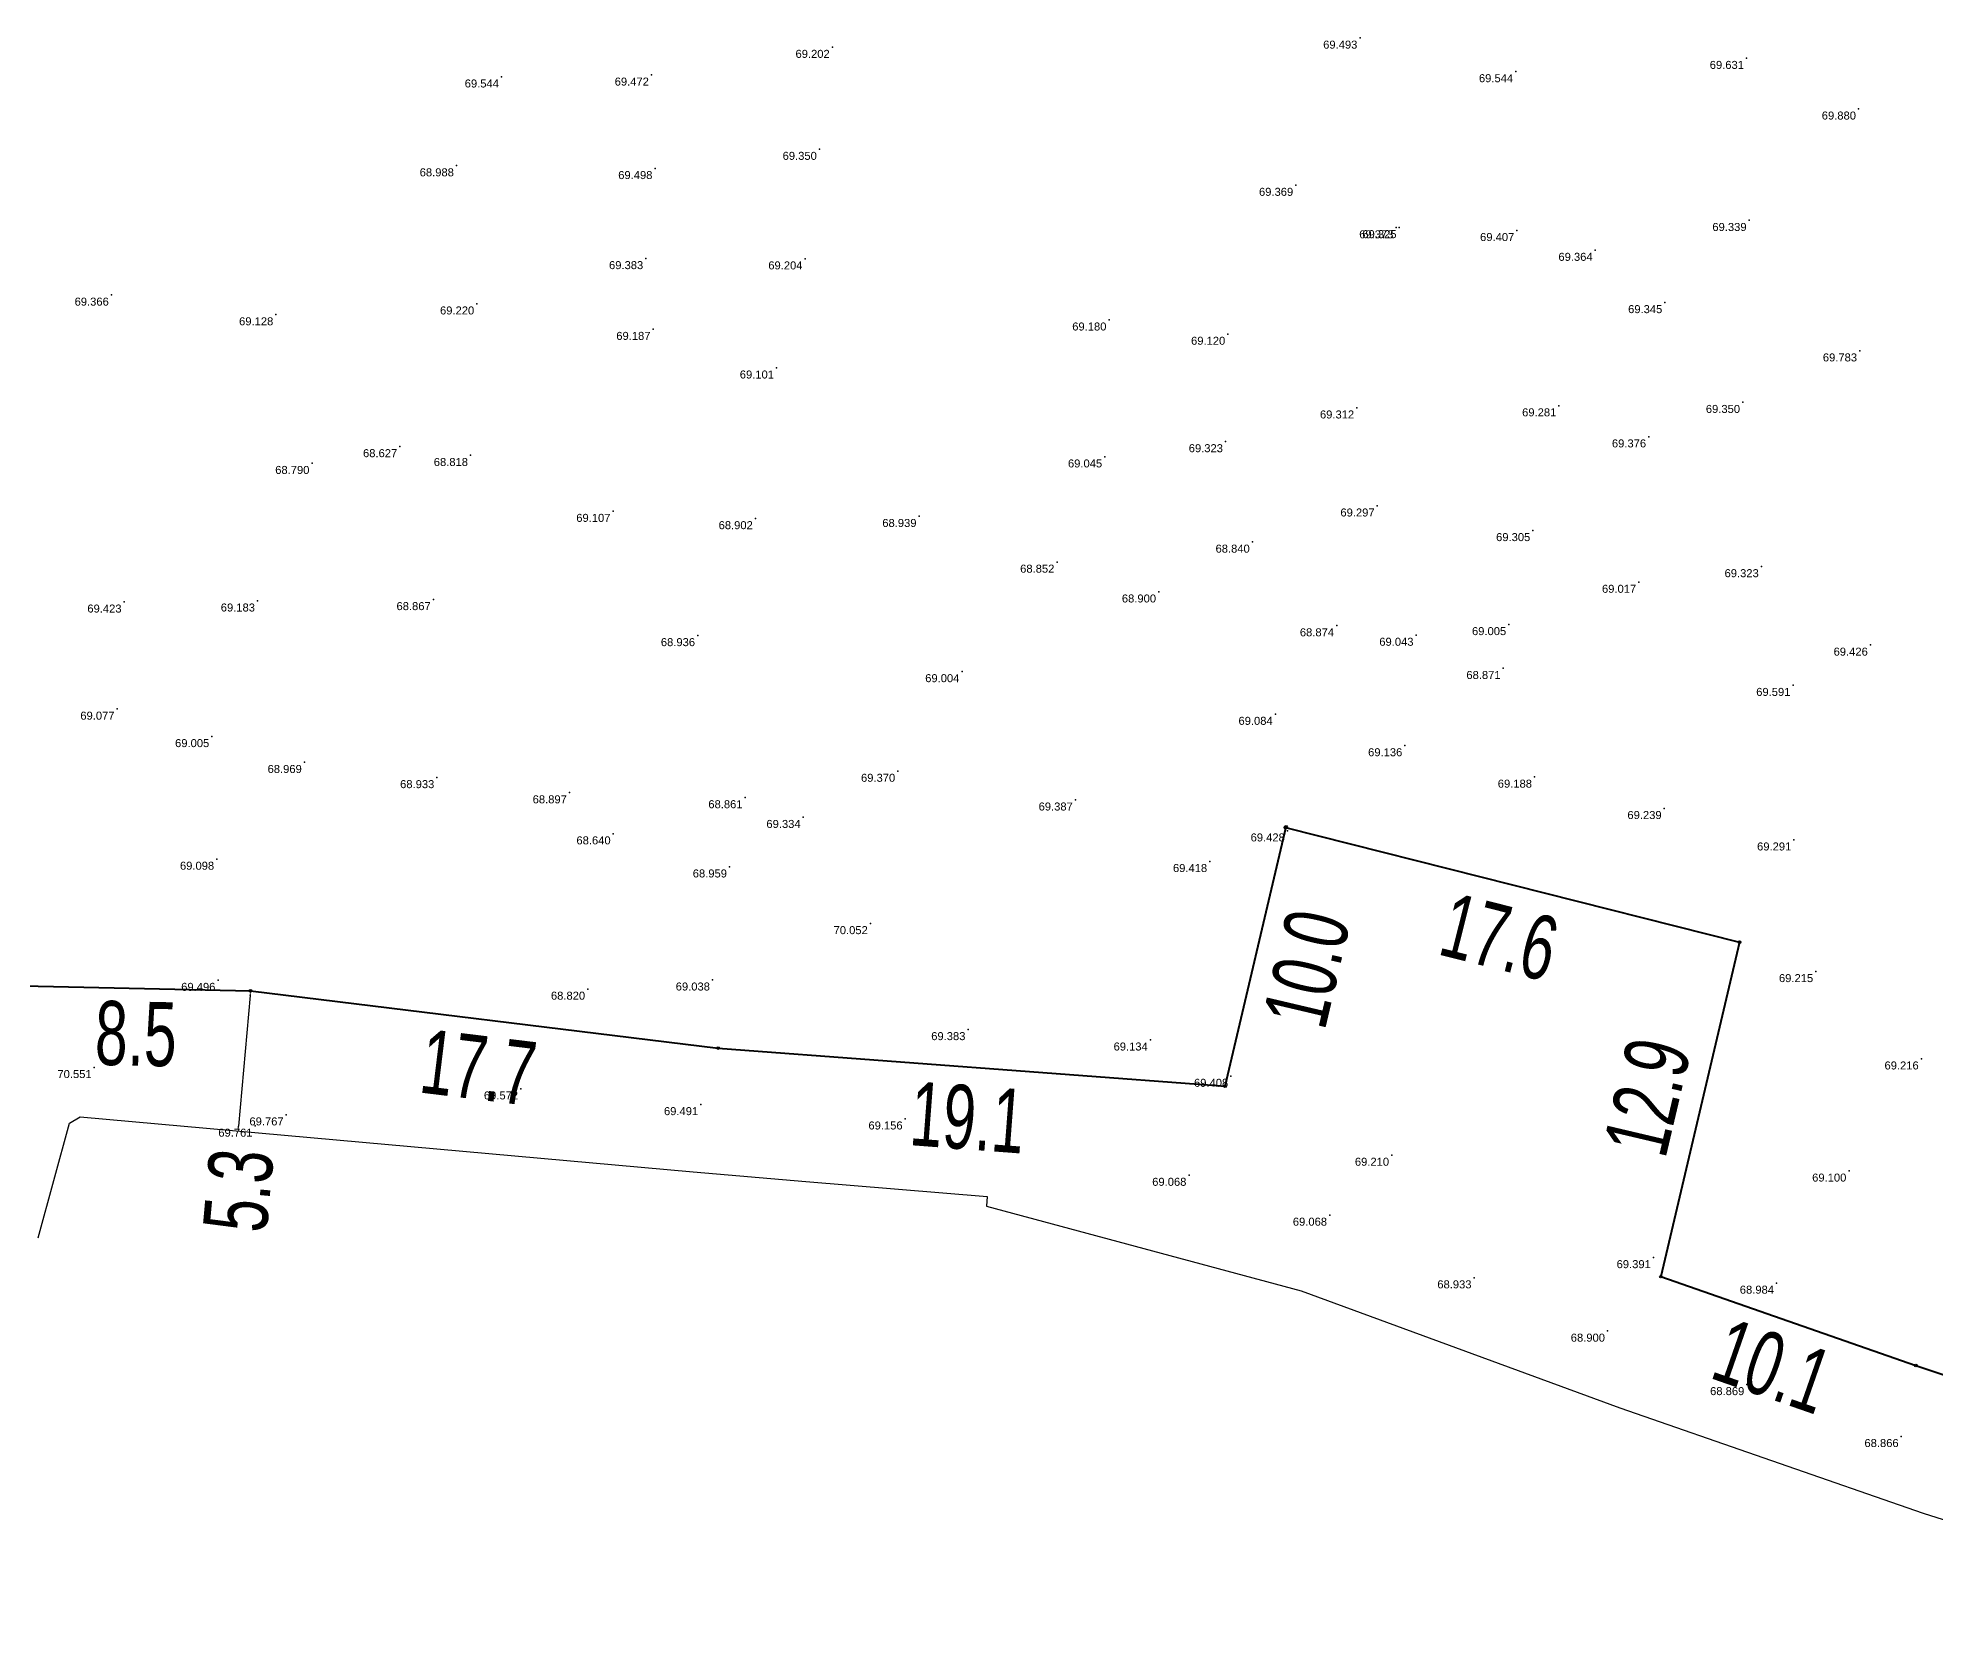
# Model space of a CAD drawing. Header units: millimetres. Extents: x 706139 to 707011, y 753722 to 954403.
# Drawn here: x 706221.6 to 706292.8, y 953797.6 to 953857.3 of the extents above; entities that cross this region are included whole.
import ezdxf
from ezdxf.enums import TextEntityAlignment as Align

# ---------------------------------------------------------------- set-up
doc = ezdxf.new("R2010")
doc.units = ezdxf.units.MM
doc.linetypes.add('SOLID_LINE', pattern=[0])
doc.layers.add('BD', color=1, linetype='Continuous', lineweight=40)
doc.layers.add('BD SYMBOL', color=7, linetype='Continuous', lineweight=30)
for name, color, linetype in [('dim', 7, 'Continuous'), ('Height', 7, 'Continuous'), ('RD', 5, 'Continuous')]:
    doc.layers.add(name, color=color, linetype=linetype)
doc.styles.add('DIM', font='ARIALN.TTF', dxfattribs={"width": 0.8, "height": 2.4})
doc.styles.get("Standard").update_dxf_attribs({"font": 'arial.ttf'})
doc.dimstyles.get("Standard").update_dxf_attribs({"dimtxt": 0.18, "dimasz": 0.18, "dimexe": 0.18, "dimexo": 0.0625, "dimgap": 0.09, "dimtad": 0, "dimtih": 1, "dimtoh": 1, "dimdec": 4, "dimzin": 0, "dimdsep": 46, "dimtxsty": 'Standard', "dimcen": 0.09, "dimadec": 0, "dimazin": 0, "dimtfac": 1, "dimtdec": 4, "dimtofl": 0, "dimtmove": 0, "dimatfit": 3, "dimfxl": 1, "dimtolj": 1, "dimtzin": 0, "dimarcsym": 0})

# ---------------------------------------------------------------- blocks, each defined once
blk = doc.blocks.new('BD')
at = {"linetype": 'ByBlock'}
for p, q in [((-0.037, -0.034), (0.037, 0.034)), ((-0.035, 0.035), (0.035, -0.035))]:
    blk.add_line(p, q, dxfattribs=at)
blk.add_circle((0, 0), 0.05)
blk.add_point((0, 0))
blk = doc.blocks.new('*D166')
at = {"layer": 'Defpoints', "color": 0, "transparency": 16777216}
for p in [(707540.851, 953776.351), (707540.265, 953774.579), (707552.326, 953772.556)]:
    blk.add_point(p, dxfattribs=at)
at = {"layer": 'dim', "color": 0, "transparency": 16777216, "insert": (707546.002, 953772.681), "char_height": 2.4, "attachment_point": 5, "rotation": 341.69997, "style": 'DIM'}
blk.add_mtext('\\A1;12.1', dxfattribs=at)
blk = doc.blocks.new('*D167')
at = {"layer": 'Defpoints', "color": 0, "transparency": 16777216}
for p in [(707531.301, 953779.68), (707530.709, 953777.982), (707540.851, 953776.351)]:
    blk.add_point(p, dxfattribs=at)
at = {"layer": 'dim', "color": 0, "transparency": 16777216, "insert": (707535.484, 953776.318), "char_height": 2.4, "attachment_point": 5, "rotation": 340.78214, "style": 'DIM'}
blk.add_mtext('\\A1;10.1', dxfattribs=at)
blk = doc.blocks.new('*D168')
at = {"layer": 'Defpoints', "color": 0, "transparency": 16777216}
for p in [(707532.273, 953792.679), (707534.25, 953792.214), (707531.301, 953779.68)]:
    blk.add_point(p, dxfattribs=at)
at = {"layer": 'dim', "color": 0, "transparency": 16777216, "insert": (707530.799, 953786.412), "char_height": 2.4, "attachment_point": 5, "rotation": 76.76024, "style": 'DIM'}
blk.add_mtext('\\A1;12.9', dxfattribs=at)
blk = doc.blocks.new('*D169')
at = {"layer": 'Defpoints', "color": 0, "transparency": 16777216}
for p in [(707517.229, 953796.505), (707516.733, 953794.54), (707534.25, 953792.214)]:
    blk.add_point(p, dxfattribs=at)
at = {"layer": 'dim', "color": 0, "transparency": 16777216, "insert": (707525.244, 953792.395), "char_height": 2.4, "attachment_point": 5, "rotation": 345.85055, "style": 'DIM'}
blk.add_mtext('\\A1;17.6', dxfattribs=at)
blk = doc.blocks.new('*D170')
at = {"layer": 'Defpoints', "color": 0, "transparency": 16777216}
for p in [(707517.247, 953796.532), (707514.961, 953786.811), (707516.89, 953786.357)]:
    blk.add_point(p, dxfattribs=at)
at = {"layer": 'dim', "color": 0, "transparency": 16777216, "insert": (707518.033, 953791.218), "char_height": 2.4, "attachment_point": 5, "rotation": 76.76671, "style": 'DIM'}
blk.add_mtext('\\A1;10.0', dxfattribs=at)
blk = doc.blocks.new('*D171')
at = {"layer": 'Defpoints', "color": 0, "transparency": 16777216}
for p in [(707495.957, 953788.246), (707495.814, 953786.348), (707514.961, 953786.811)]:
    blk.add_point(p, dxfattribs=at)
at = {"layer": 'dim', "color": 0, "transparency": 16777216, "insert": (707505.316, 953785.631), "char_height": 2.4, "attachment_point": 5, "rotation": 355.68205, "style": 'DIM'}
blk.add_mtext('\\A1;19.1', dxfattribs=at)
blk = doc.blocks.new('*D172')
at = {"layer": 'Defpoints', "color": 0, "transparency": 16777216}
for p in [(707478.437, 953790.39), (707478.217, 953788.591), (707495.957, 953788.246)]:
    blk.add_point(p, dxfattribs=at)
at = {"layer": 'dim', "color": 0, "transparency": 16777216, "insert": (707486.977, 953787.519), "char_height": 2.4, "attachment_point": 5, "rotation": 353.02214, "style": 'DIM'}
blk.add_mtext('\\A1;17.7', dxfattribs=at)
blk = doc.blocks.new('*D173')
at = {"layer": 'Defpoints', "color": 0, "transparency": 16777216}
for p in [(707469.917, 953790.571), (707478.437, 953790.39), (707469.88, 953788.862)]:
    blk.add_point(p, dxfattribs=at)
at = {"layer": 'dim', "color": 0, "transparency": 16777216, "insert": (707474.141, 953788.771), "char_height": 2.4, "attachment_point": 5, "rotation": 358.7843, "style": 'DIM'}
blk.add_mtext('\\A1;8.5', dxfattribs=at)
blk = doc.blocks.new('*D487')
at = {"layer": 'Defpoints', "color": 0, "transparency": 16777216}
for p in [(707478.437, 953790.39), (707477.965, 953785.142), (707477.965, 953785.142)]:
    blk.add_point(p, dxfattribs=at)
at = {"layer": 'dim', "color": 0, "lineweight": -2, "transparency": 16777216}
blk.add_line((707478.421, 953790.211), (707477.981, 953785.321), dxfattribs=at)
at = {"layer": 'dim', "color": 0, "transparency": 16777216}
for points in [[(707478.391, 953790.214), (707478.451, 953790.208), (707478.437, 953790.39)], [(707477.952, 953785.324), (707478.011, 953785.319), (707477.965, 953785.142)]]:
    blk.add_solid(points, dxfattribs=at)
at = {"layer": 'dim', "color": 0, "transparency": 16777216, "insert": (707477.99, 953782.913), "char_height": 2.4, "attachment_point": 5, "rotation": 84.86359, "style": 'DIM'}
blk.add_mtext('\\A1;5.3', dxfattribs=at)
blk = doc.blocks.new('FGHFGH')
at = {"layer": 'BD'}
for p, q in [((707514.96074, 953786.8112), (707517.24674, 953796.5322)), ((707517.22874, 953796.5052), (707534.24974, 953792.2142)), ((707534.24974, 953792.2142), (707531.30074, 953779.6802)), ((707469.91674, 953790.5712), (707478.43711, 953790.39039)), ((707478.43711, 953790.39039), (707495.9571, 953788.24608)), ((707495.9571, 953788.24608), (707514.96074, 953786.8112)), ((707531.30074, 953779.6802), (707540.85074, 953776.3512)), ((707540.85074, 953776.3512), (707552.32574, 953772.5562))]:
    blk.add_line(p, q, dxfattribs=at)
at = {"layer": 'RD'}
for p, q in [((707470.48074, 953781.1332), (707471.65074, 953785.4262)), ((707471.65074, 953785.4262), (707472.05474, 953785.6732)), ((707472.05474, 953785.6732), (707495.02774, 953783.6082)), ((707495.02774, 953783.6082), (707499.24474, 953783.2502)), ((707499.24474, 953783.2502), (707506.04774, 953782.6822)), ((707506.04774, 953782.6822), (707506.01974, 953782.3192)), ((707506.01974, 953782.3192), (707517.81574, 953779.1542)), ((707517.81574, 953779.1542), (707529.75374, 953774.7692)), ((707529.75374, 953774.7692), (707541.12174, 953770.8242)), ((707541.12174, 953770.8242), (707554.98774, 953766.3652))]:
    blk.add_line(p, q, dxfattribs=at)
at = {"layer": 'BD SYMBOL'}
for p in [(707517.22874, 953796.5052, 69.432), (707517.24674, 953796.5322, 69.441), (707534.24974, 953792.2142, 69.203), (707478.43711, 953790.39039, 99.302), (707495.9571, 953788.24608, 99.302), (707514.96074, 953786.8112, 69.11), (707531.30074, 953779.6802, 68.908), (707540.85074, 953776.3512, 68.794)]:
    blk.add_blockref('BD', p, dxfattribs=at)
at = {"layer": 'dim'}
for p1, p2, distance, picture, middle in [((707517.24674, 953796.5322), (707514.96074, 953786.8112), 1.98232, '*D170', (707518.03342, 953791.21792)), ((707534.24974, 953792.2142), (707517.22874, 953796.5052), 2.0265, '*D169', (707525.24385, 953792.39468)), ((707531.30074, 953779.6802), (707534.24974, 953792.2142), 2.03058, '*D168', (707530.79863, 953786.41226)), ((707478.43711, 953790.39039), (707469.91674, 953790.5712), 1.7098, '*D173', (707474.14065, 953788.77138)), ((707495.9571, 953788.24608), (707478.43711, 953790.39039), 1.81252, '*D172', (707486.97691, 953787.51914)), ((707514.96074, 953786.8112), (707495.9571, 953788.24608), 1.90312, '*D171', (707505.31563, 953785.63093)), ((707540.85074, 953776.3512), (707531.30074, 953779.6802), 1.79805, '*D167', (707535.48389, 953776.31785)), ((707552.32574, 953772.5562), (707540.85074, 953776.3512), 1.86691, '*D166', (707546.00204, 953772.68121))]:
    dim = blk.add_aligned_dim(p1=p1, p2=p2, distance=distance, dimstyle='Standard', dxfattribs=at)
    dim.commit()
    dim.dimension.update_dxf_attribs({"geometry": picture, "text_midpoint": middle})
dim = blk.add_linear_dim(base=(707477.96534, 953785.14191), p1=(707478.43711, 953790.39039), p2=(707477.96534, 953785.14191), angle=264.8635937, dimstyle='Standard', override={"dimsd1": 0, "dimsd2": 0}, dxfattribs=at)
dim.commit()
dim.dimension.update_dxf_attribs({"geometry": '*D487', "text_midpoint": (707477.98966, 953782.91309), "dimtype": 129})

msp = doc.modelspace()

# ---------------------------------------------------------------- linework, layer by layer
at = {"color": 0, "linetype": 'SOLID_LINE'}
for p in [(706271.2001, 953857.3059, 69.493), (706271.2001, 953857.3059, 69.493), (706271.2001, 953857.3059, 69.493), (706251.4232, 953856.9603, 69.2016), (706251.4232, 953856.9603, 69.2016), (706251.4232, 953856.9603, 69.2016), (706285.6898, 953856.5464, 69.6306), (706285.6898, 953856.5464, 69.6306), (706285.6898, 953856.5464, 69.6306), (706239.0248, 953855.8506, 69.5445), (706239.0248, 953855.8506, 69.5445), (706239.0248, 953855.8506, 69.5445), (706244.6456, 953855.9213, 69.4715), (706244.6456, 953855.9213, 69.4715), (706244.6456, 953855.9213, 69.4715), (706277.0389, 953856.0477, 69.544), (706277.0389, 953856.0477, 69.544), (706277.0389, 953856.0477, 69.544), (706289.8886, 953854.649, 69.88), (706289.8886, 953854.649, 69.88), (706289.8886, 953854.649, 69.88), (706250.9408, 953853.1391, 69.3496), (706250.9408, 953853.1391, 69.3496), (706250.9408, 953853.1391, 69.3496), (706237.337, 953852.5213, 68.9878), (706237.337, 953852.5213, 68.9878), (706237.337, 953852.5213, 68.9878), (706244.7779, 953852.4189, 69.4981), (706244.7779, 953852.4189, 69.4981), (706244.7779, 953852.4189, 69.4981), (706268.7948, 953851.7911, 69.3691), (706268.7948, 953851.7911, 69.3691), (706268.7948, 953851.7911, 69.3691), (706272.551, 953850.1997, 69.373), (706272.551, 953850.1997, 69.373), (706272.551, 953850.1997, 69.373), (706272.6687, 953850.2045, 69.3251), (706272.6687, 953850.2045, 69.3251), (706272.6687, 953850.2045, 69.3251), (706285.7879, 953850.4743, 69.3392), (706285.7879, 953850.4743, 69.3392), (706285.7879, 953850.4743, 69.3392), (706277.0818, 953850.0965, 69.4067), (706277.0818, 953850.0965, 69.4067), (706277.0818, 953850.0965, 69.4067), (706244.4334, 953849.0445, 69.383), (706244.4334, 953849.0445, 69.383), (706244.4334, 953849.0445, 69.383), (706250.4031, 953849.0346, 69.2043), (706250.4031, 953849.0346, 69.2043), (706250.4031, 953849.0346, 69.2043), (706280.018, 953849.3556, 69.3637), (706280.018, 953849.3556, 69.3637), (706280.018, 953849.3556, 69.3637), (706224.4026, 953847.6769, 69.3662), (706224.4026, 953847.6769, 69.3662), (706224.4026, 953847.6769, 69.3662), (706238.0989, 953847.3467, 69.2203), (706238.0989, 953847.3467, 69.2203), (706238.0989, 953847.3467, 69.2203), (706282.63, 953847.3959, 69.3451), (706282.63, 953847.3959, 69.3451), (706282.63, 953847.3959, 69.3451), (706230.5677, 953846.9396, 69.128), (706230.5677, 953846.9396, 69.128), (706230.5677, 953846.9396, 69.128), (706261.7947, 953846.7451, 69.1795), (706261.7947, 953846.7451, 69.1795), (706261.7947, 953846.7451, 69.1795), (706244.7059, 953846.3934, 69.1871), (706244.7059, 953846.3934, 69.1871), (706244.7059, 953846.3934, 69.1871), (706266.2487, 953846.2113, 69.1202), (706266.2487, 953846.2113, 69.1202), (706266.2487, 953846.2113, 69.1202), (706289.9292, 953845.5868, 69.7826), (706289.9292, 953845.5868, 69.7826), (706289.9292, 953845.5868, 69.7826), (706249.3342, 953844.9466, 69.1008), (706249.3342, 953844.9466, 69.1008), (706249.3342, 953844.9466, 69.1008), (706271.0798, 953843.4497, 69.3116), (706271.0798, 953843.4497, 69.3116), (706271.0798, 953843.4497, 69.3116), (706278.6573, 953843.529, 69.2805), (706278.6573, 953843.529, 69.2805), (706278.6573, 953843.529, 69.2805), (706285.5433, 953843.6565, 69.3503), (706285.5433, 953843.6565, 69.3503), (706285.5433, 953843.6565, 69.3503), (706282.0227, 953842.365, 69.3763), (706282.0227, 953842.365, 69.3763), (706282.0227, 953842.365, 69.3763), (706235.2127, 953841.9993, 68.6273), (706235.2127, 953841.9993, 68.6273), (706235.2127, 953841.9993, 68.6273), (706237.8655, 953841.6683, 68.8182), (706237.8655, 953841.6683, 68.8182), (706237.8655, 953841.6683, 68.8182), (706261.6348, 953841.6148, 69.0453), (706261.6348, 953841.6148, 69.0453), (706261.6348, 953841.6148, 69.0453), (706266.1623, 953842.1856, 69.3232), (706266.1623, 953842.1856, 69.3232), (706266.1623, 953842.1856, 69.3232), (706231.922, 953841.3712, 68.7896), (706231.922, 953841.3712, 68.7896), (706231.922, 953841.3712, 68.7896), (706243.2057, 953839.5753, 69.107), (706243.2057, 953839.5753, 69.107), (706243.2057, 953839.5753, 69.107), (706271.8463, 953839.777, 69.2967), (706271.8463, 953839.777, 69.2967), (706271.8463, 953839.777, 69.2967), (706248.5409, 953839.3014, 68.9024), (706248.5409, 953839.3014, 68.9024), (706248.5409, 953839.3014, 68.9024), (706254.6763, 953839.3847, 68.9389), (706254.6763, 953839.3847, 68.9389), (706254.6763, 953839.3847, 68.9389), (706277.6819, 953838.8547, 69.3049), (706277.6819, 953838.8547, 69.3049), (706277.6819, 953838.8547, 69.3049), (706267.1666, 953838.4224, 68.8402), (706267.1666, 953838.4224, 68.8402), (706267.1666, 953838.4224, 68.8402), (706259.8429, 953837.6718, 68.852), (706259.8429, 953837.6718, 68.852), (706259.8429, 953837.6718, 68.852), (706286.245, 953837.5027, 69.3231), (706286.245, 953837.5027, 69.3231), (706286.245, 953837.5027, 69.3231), (706281.6505, 953836.9185, 69.0166), (706281.6505, 953836.9185, 69.0166), (706281.6505, 953836.9185, 69.0166), (706224.881, 953836.178, 69.423), (706229.881, 953836.217, 69.183), (706236.468, 953836.269, 68.867), (706263.6553, 953836.5551, 68.9004), (706263.6553, 953836.5551, 68.9004), (706263.6553, 953836.5551, 68.9004), (706270.3265, 953835.2876, 68.8736), (706270.3265, 953835.2876, 68.8736), (706270.3265, 953835.2876, 68.8736), (706276.7785, 953835.3325, 69.0054), (706276.7785, 953835.3325, 69.0054), (706276.7785, 953835.3325, 69.0054), (706246.376, 953834.919, 68.936), (706273.304, 953834.9337, 69.0435), (706273.304, 953834.9337, 69.0435), (706273.304, 953834.9337, 69.0435), (706290.3318, 953834.563, 69.4263), (706290.3318, 953834.563, 69.4263), (706290.3318, 953834.563, 69.4263), (706256.284, 953833.569, 69.004), (706276.5683, 953833.6894, 68.8715), (706276.5683, 953833.6894, 68.8715), (706276.5683, 953833.6894, 68.8715), (706287.4313, 953833.0544, 69.5908), (706287.4313, 953833.0544, 69.5908), (706287.4313, 953833.0544, 69.5908), (706224.6174, 953832.1645, 69.077), (706224.6174, 953832.1645, 69.077), (706224.6174, 953832.1645, 69.077), (706268.026, 953831.971, 69.084), (706228.1683, 953831.136, 69.0051), (706228.1683, 953831.136, 69.0051), (706228.1683, 953831.136, 69.0051), (706272.885, 953830.794, 69.136), (706231.636, 953830.167, 68.969), (706236.603, 953829.599, 68.933), (706253.8778, 953829.8377, 69.3696), (706253.8778, 953829.8377, 69.3696), (706253.8778, 953829.8377, 69.3696), (706277.745, 953829.617, 69.188), (706241.571, 953829.03, 68.897), (706248.1563, 953828.8466, 68.8605), (706248.1563, 953828.8466, 68.8605), (706248.1563, 953828.8466, 68.8605), (706250.3323, 953828.1081, 69.3339), (706250.3323, 953828.1081, 69.3339), (706250.3323, 953828.1081, 69.3339), (706260.5348, 953828.7609, 69.3869), (706260.5348, 953828.7609, 69.3869), (706260.5348, 953828.7609, 69.3869), (706282.604, 953828.441, 69.239), (706243.212, 953827.492, 68.6396), (706243.212, 953827.492, 68.6396), (706243.212, 953827.492, 68.6396), (706268.4806, 953827.6022, 69.4283), (706268.4806, 953827.6022, 69.4283), (706268.4806, 953827.6022, 69.4283), (706287.464, 953827.264, 69.291), (706228.3519, 953826.5423, 69.0982), (706228.3519, 953826.5423, 69.0982), (706228.3519, 953826.5423, 69.0982), (706247.572, 953826.253, 68.9589), (706247.572, 953826.253, 68.9589), (706247.572, 953826.253, 68.9589), (706265.5707, 953826.4554, 69.4175), (706265.5707, 953826.4554, 69.4175), (706265.5707, 953826.4554, 69.4175), (706252.8504, 953824.1284, 70.0522), (706252.8504, 953824.1284, 70.0522), (706252.8504, 953824.1284, 70.0522), (706228.3979, 953822.0039, 69.4962), (706228.3979, 953822.0039, 69.4962), (706228.3979, 953822.0039, 69.4962), (706242.2557, 953821.6732, 68.8198), (706242.2557, 953821.6732, 68.8198), (706242.2557, 953821.6732, 68.8198), (706246.9333, 953822.0169, 69.0376), (706246.9333, 953822.0169, 69.0376), (706246.9333, 953822.0169, 69.0376), (706288.284, 953822.332, 69.215), (706256.5097, 953820.158, 69.3829), (706256.5097, 953820.158, 69.3829), (706256.5097, 953820.158, 69.3829), (706263.3447, 953819.7687, 69.1339), (706263.3447, 953819.7687, 69.1339), (706263.3447, 953819.7687, 69.1339), (706292.24, 953819.059, 69.216), (706223.7594, 953818.7372, 70.5507), (706223.7594, 953818.7372, 70.5507), (706223.7594, 953818.7372, 70.5507), (706266.3593, 953818.409, 69.4076), (706266.3593, 953818.409, 69.4076), (706266.3593, 953818.409, 69.4076), (706239.743, 953817.9367, 69.5716), (706239.743, 953817.9367, 69.5716), (706239.743, 953817.9367, 69.5716), (706230.955, 953816.963, 69.7668), (706230.955, 953816.963, 69.7668), (706230.955, 953816.963, 69.7668), (706246.4928, 953817.3477, 69.4914), (706246.4928, 953817.3477, 69.4914), (706246.4928, 953817.3477, 69.4914), (706254.1559, 953816.8102, 69.1555), (706254.1559, 953816.8102, 69.1555), (706254.1559, 953816.8102, 69.1555), (706229.7898, 953816.5407, 69.7608), (706229.7898, 953816.5407, 69.7608), (706229.7898, 953816.5407, 69.7608), (706272.3887, 953815.4515, 69.2099), (706272.3887, 953815.4515, 69.2099), (706272.3887, 953815.4515, 69.2099), (706264.792, 953814.7, 69.068), (706264.792, 953814.7, 69.068), (706264.792, 953814.7, 69.068), (706289.528, 953814.858, 69.1), (706270.0632, 953813.2054, 69.0683), (706270.0632, 953813.2054, 69.0683), (706270.0632, 953813.2054, 69.0683), (706282.1993, 953811.6144, 69.3914), (706282.1993, 953811.6144, 69.3914), (706282.1993, 953811.6144, 69.3914), (706275.4787, 953810.8579, 68.9334), (706275.4787, 953810.8579, 68.9334), (706275.4787, 953810.8579, 68.9334), (706286.816, 953810.658, 68.984), (706280.4809, 953808.8602, 68.9002), (706280.4809, 953808.8602, 68.9002), (706280.4809, 953808.8602, 68.9002), (706285.7034, 953806.8574, 68.8688), (706285.7034, 953806.8574, 68.8688), (706285.7034, 953806.8574, 68.8688), (706291.4883, 953804.9119, 68.8664), (706291.4883, 953804.9119, 68.8664), (706291.4883, 953804.9119, 68.8664)]:
    msp.add_point(p, dxfattribs=at)

# ---------------------------------------------------------------- block references
msp.add_blockref('FGHFGH', (-1248.8207, 31.2158))

# ---------------------------------------------------------------- texts
at = {"layer": 'Height', "color": 4, "linetype": 'SOLID_LINE'}
for s, p in [('69.202', (706251.3232, 953856.8603, 69.2016)), ('69.202', (706251.3232, 953856.8603, 69.2016)), ('69.202', (706251.3232, 953856.8603, 69.2016)), ('69.493', (706271.1001, 953857.2059, 69.493)), ('69.493', (706271.1001, 953857.2059, 69.493)), ('69.493', (706271.1001, 953857.2059, 69.493)), ('69.472', (706244.5456, 953855.8213, 69.4715)), ('69.472', (706244.5456, 953855.8213, 69.4715)), ('69.472', (706244.5456, 953855.8213, 69.4715)), ('69.544', (706276.9389, 953855.9477, 69.544)), ('69.544', (706276.9389, 953855.9477, 69.544)), ('69.544', (706276.9389, 953855.9477, 69.544)), ('69.631', (706285.5898, 953856.4464, 69.6306)), ('69.631', (706285.5898, 953856.4464, 69.6306)), ('69.631', (706285.5898, 953856.4464, 69.6306)), ('69.544', (706238.9248, 953855.7506, 69.5445)), ('69.544', (706238.9248, 953855.7506, 69.5445)), ('69.544', (706238.9248, 953855.7506, 69.5445)), ('69.880', (706289.7886, 953854.549, 69.88)), ('69.880', (706289.7886, 953854.549, 69.88)), ('69.880', (706289.7886, 953854.549, 69.88)), ('69.350', (706250.8408, 953853.0391, 69.3496)), ('69.350', (706250.8408, 953853.0391, 69.3496)), ('69.350', (706250.8408, 953853.0391, 69.3496)), ('68.988', (706237.237, 953852.4213, 68.9878)), ('68.988', (706237.237, 953852.4213, 68.9878)), ('68.988', (706237.237, 953852.4213, 68.9878)), ('69.498', (706244.6779, 953852.3189, 69.4981)), ('69.498', (706244.6779, 953852.3189, 69.4981)), ('69.498', (706244.6779, 953852.3189, 69.4981)), ('69.369', (706268.6948, 953851.6911, 69.3691)), ('69.369', (706268.6948, 953851.6911, 69.3691)), ('69.369', (706268.6948, 953851.6911, 69.3691)), ('69.339', (706285.6879, 953850.3743, 69.3392)), ('69.339', (706285.6879, 953850.3743, 69.3392)), ('69.339', (706285.6879, 953850.3743, 69.3392)), ('69.373', (706272.451, 953850.0997, 69.373)), ('69.373', (706272.451, 953850.0997, 69.373)), ('69.373', (706272.451, 953850.0997, 69.373)), ('69.325', (706272.5687, 953850.1045, 69.3251)), ('69.325', (706272.5687, 953850.1045, 69.3251)), ('69.325', (706272.5687, 953850.1045, 69.3251)), ('69.407', (706276.9818, 953849.9965, 69.4067)), ('69.407', (706276.9818, 953849.9965, 69.4067)), ('69.407', (706276.9818, 953849.9965, 69.4067)), ('69.383', (706244.3334, 953848.9445, 69.383)), ('69.383', (706244.3334, 953848.9445, 69.383)), ('69.383', (706244.3334, 953848.9445, 69.383)), ('69.204', (706250.3031, 953848.9346, 69.2043)), ('69.204', (706250.3031, 953848.9346, 69.2043)), ('69.204', (706250.3031, 953848.9346, 69.2043)), ('69.364', (706279.918, 953849.2556, 69.3637)), ('69.364', (706279.918, 953849.2556, 69.3637)), ('69.364', (706279.918, 953849.2556, 69.3637)), ('69.366', (706224.3026, 953847.5769, 69.3662)), ('69.366', (706224.3026, 953847.5769, 69.3662)), ('69.366', (706224.3026, 953847.5769, 69.3662)), ('69.345', (706282.53, 953847.2959, 69.3451)), ('69.345', (706282.53, 953847.2959, 69.3451)), ('69.345', (706282.53, 953847.2959, 69.3451)), ('69.128', (706230.4677, 953846.8396, 69.128)), ('69.128', (706230.4677, 953846.8396, 69.128)), ('69.128', (706230.4677, 953846.8396, 69.128)), ('69.220', (706237.9989, 953847.2467, 69.2203)), ('69.220', (706237.9989, 953847.2467, 69.2203)), ('69.220', (706237.9989, 953847.2467, 69.2203)), ('69.180', (706261.6947, 953846.6451, 69.1795)), ('69.180', (706261.6947, 953846.6451, 69.1795)), ('69.180', (706261.6947, 953846.6451, 69.1795)), ('69.187', (706244.6059, 953846.2934, 69.1871)), ('69.187', (706244.6059, 953846.2934, 69.1871)), ('69.187', (706244.6059, 953846.2934, 69.1871)), ('69.120', (706266.1487, 953846.1113, 69.1202)), ('69.120', (706266.1487, 953846.1113, 69.1202)), ('69.120', (706266.1487, 953846.1113, 69.1202)), ('69.783', (706289.8292, 953845.4868, 69.7826)), ('69.783', (706289.8292, 953845.4868, 69.7826)), ('69.783', (706289.8292, 953845.4868, 69.7826)), ('69.101', (706249.2342, 953844.8466, 69.1008)), ('69.101', (706249.2342, 953844.8466, 69.1008)), ('69.101', (706249.2342, 953844.8466, 69.1008)), ('69.312', (706270.9798, 953843.3497, 69.3116)), ('69.312', (706270.9798, 953843.3497, 69.3116)), ('69.312', (706270.9798, 953843.3497, 69.3116)), ('69.281', (706278.5573, 953843.429, 69.2805)), ('69.281', (706278.5573, 953843.429, 69.2805)), ('69.281', (706278.5573, 953843.429, 69.2805)), ('69.350', (706285.4433, 953843.5565, 69.3503)), ('69.350', (706285.4433, 953843.5565, 69.3503)), ('69.350', (706285.4433, 953843.5565, 69.3503)), ('68.627', (706235.1127, 953841.8993, 68.6273)), ('68.627', (706235.1127, 953841.8993, 68.6273)), ('68.627', (706235.1127, 953841.8993, 68.6273)), ('69.323', (706266.0623, 953842.0856, 69.3232)), ('69.323', (706266.0623, 953842.0856, 69.3232)), ('69.323', (706266.0623, 953842.0856, 69.3232)), ('69.376', (706281.9227, 953842.265, 69.3763)), ('69.376', (706281.9227, 953842.265, 69.3763)), ('69.376', (706281.9227, 953842.265, 69.3763)), ('68.790', (706231.822, 953841.2712, 68.7896)), ('68.790', (706231.822, 953841.2712, 68.7896)), ('68.790', (706231.822, 953841.2712, 68.7896)), ('68.818', (706237.7655, 953841.5683, 68.8182)), ('68.818', (706237.7655, 953841.5683, 68.8182)), ('68.818', (706237.7655, 953841.5683, 68.8182)), ('69.045', (706261.5348, 953841.5148, 69.0453)), ('69.045', (706261.5348, 953841.5148, 69.0453)), ('69.045', (706261.5348, 953841.5148, 69.0453)), ('69.107', (706243.1057, 953839.4753, 69.107)), ('69.107', (706243.1057, 953839.4753, 69.107)), ('69.107', (706243.1057, 953839.4753, 69.107)), ('69.297', (706271.7463, 953839.677, 69.2967)), ('69.297', (706271.7463, 953839.677, 69.2967)), ('69.297', (706271.7463, 953839.677, 69.2967)), ('68.902', (706248.4409, 953839.2014, 68.9024)), ('68.902', (706248.4409, 953839.2014, 68.9024)), ('68.902', (706248.4409, 953839.2014, 68.9024)), ('68.939', (706254.5763, 953839.2847, 68.9389)), ('68.939', (706254.5763, 953839.2847, 68.9389)), ('68.939', (706254.5763, 953839.2847, 68.9389)), ('69.305', (706277.5819, 953838.7547, 69.3049)), ('69.305', (706277.5819, 953838.7547, 69.3049)), ('69.305', (706277.5819, 953838.7547, 69.3049)), ('68.840', (706267.0666, 953838.3224, 68.8402)), ('68.840', (706267.0666, 953838.3224, 68.8402)), ('68.840', (706267.0666, 953838.3224, 68.8402)), ('68.852', (706259.7429, 953837.5718, 68.852)), ('68.852', (706259.7429, 953837.5718, 68.852)), ('68.852', (706259.7429, 953837.5718, 68.852)), ('69.323', (706286.145, 953837.4027, 69.3231)), ('69.323', (706286.145, 953837.4027, 69.3231)), ('69.323', (706286.145, 953837.4027, 69.3231)), ('69.017', (706281.5505, 953836.8185, 69.0166)), ('69.017', (706281.5505, 953836.8185, 69.0166)), ('69.017', (706281.5505, 953836.8185, 69.0166)), ('69.423', (706224.781, 953836.078, 69.423)), ('69.183', (706229.781, 953836.117, 69.183)), ('68.867', (706236.368, 953836.169, 68.867)), ('68.900', (706263.5553, 953836.4551, 68.9004)), ('68.900', (706263.5553, 953836.4551, 68.9004)), ('68.900', (706263.5553, 953836.4551, 68.9004)), ('68.874', (706270.2265, 953835.1876, 68.8736)), ('68.874', (706270.2265, 953835.1876, 68.8736)), ('68.874', (706270.2265, 953835.1876, 68.8736)), ('69.005', (706276.6785, 953835.2325, 69.0054)), ('69.005', (706276.6785, 953835.2325, 69.0054)), ('69.005', (706276.6785, 953835.2325, 69.0054)), ('68.936', (706246.276, 953834.819, 68.936)), ('69.043', (706273.204, 953834.8337, 69.0435)), ('69.043', (706273.204, 953834.8337, 69.0435)), ('69.043', (706273.204, 953834.8337, 69.0435)), ('69.426', (706290.2318, 953834.463, 69.4263)), ('69.426', (706290.2318, 953834.463, 69.4263)), ('69.426', (706290.2318, 953834.463, 69.4263)), ('69.004', (706256.184, 953833.469, 69.004)), ('68.871', (706276.4683, 953833.5894, 68.8715)), ('68.871', (706276.4683, 953833.5894, 68.8715)), ('68.871', (706276.4683, 953833.5894, 68.8715)), ('69.591', (706287.3313, 953832.9544, 69.5908)), ('69.591', (706287.3313, 953832.9544, 69.5908)), ('69.591', (706287.3313, 953832.9544, 69.5908)), ('69.077', (706224.5174, 953832.0645, 69.077)), ('69.077', (706224.5174, 953832.0645, 69.077)), ('69.077', (706224.5174, 953832.0645, 69.077)), ('69.084', (706267.926, 953831.871, 69.084)), ('69.005', (706228.0683, 953831.036, 69.0051)), ('69.005', (706228.0683, 953831.036, 69.0051)), ('69.005', (706228.0683, 953831.036, 69.0051)), ('69.136', (706272.785, 953830.694, 69.136)), ('68.969', (706231.536, 953830.067, 68.969)), ('68.933', (706236.503, 953829.499, 68.933)), ('69.370', (706253.7778, 953829.7377, 69.3696)), ('69.370', (706253.7778, 953829.7377, 69.3696)), ('69.370', (706253.7778, 953829.7377, 69.3696)), ('69.188', (706277.645, 953829.517, 69.188)), ('68.897', (706241.471, 953828.93, 68.897)), ('68.861', (706248.0563, 953828.7466, 68.8605)), ('68.861', (706248.0563, 953828.7466, 68.8605)), ('68.861', (706248.0563, 953828.7466, 68.8605)), ('69.387', (706260.4348, 953828.6609, 69.3869)), ('69.387', (706260.4348, 953828.6609, 69.3869)), ('69.387', (706260.4348, 953828.6609, 69.3869)), ('69.239', (706282.504, 953828.341, 69.239)), ('68.640', (706243.112, 953827.392, 68.6396)), ('68.640', (706243.112, 953827.392, 68.6396)), ('68.640', (706243.112, 953827.392, 68.6396)), ('69.334', (706250.2323, 953828.0081, 69.3339)), ('69.334', (706250.2323, 953828.0081, 69.3339)), ('69.334', (706250.2323, 953828.0081, 69.3339)), ('69.428', (706268.3806, 953827.5022, 69.4283)), ('69.428', (706268.3806, 953827.5022, 69.4283)), ('69.428', (706268.3806, 953827.5022, 69.4283)), ('69.291', (706287.364, 953827.164, 69.291)), ('69.098', (706228.2519, 953826.4423, 69.0982)), ('69.098', (706228.2519, 953826.4423, 69.0982)), ('69.098', (706228.2519, 953826.4423, 69.0982)), ('68.959', (706247.472, 953826.153, 68.9589)), ('68.959', (706247.472, 953826.153, 68.9589)), ('68.959', (706247.472, 953826.153, 68.9589)), ('69.418', (706265.4707, 953826.3554, 69.4175)), ('69.418', (706265.4707, 953826.3554, 69.4175)), ('69.418', (706265.4707, 953826.3554, 69.4175)), ('70.052', (706252.7504, 953824.0284, 70.0522)), ('70.052', (706252.7504, 953824.0284, 70.0522)), ('70.052', (706252.7504, 953824.0284, 70.0522)), ('69.496', (706228.2979, 953821.9039, 69.4962)), ('69.496', (706228.2979, 953821.9039, 69.4962)), ('69.496', (706228.2979, 953821.9039, 69.4962)), ('69.038', (706246.8333, 953821.9169, 69.0376)), ('69.038', (706246.8333, 953821.9169, 69.0376)), ('69.038', (706246.8333, 953821.9169, 69.0376)), ('69.215', (706288.184, 953822.232, 69.215)), ('68.820', (706242.1557, 953821.5732, 68.8198)), ('68.820', (706242.1557, 953821.5732, 68.8198)), ('68.820', (706242.1557, 953821.5732, 68.8198)), ('69.383', (706256.4097, 953820.058, 69.3829)), ('69.383', (706256.4097, 953820.058, 69.3829)), ('69.383', (706256.4097, 953820.058, 69.3829)), ('69.134', (706263.2447, 953819.6687, 69.1339)), ('69.134', (706263.2447, 953819.6687, 69.1339)), ('69.134', (706263.2447, 953819.6687, 69.1339)), ('69.216', (706292.14, 953818.959, 69.216)), ('70.551', (706223.6594, 953818.6372, 70.5507)), ('70.551', (706223.6594, 953818.6372, 70.5507)), ('70.551', (706223.6594, 953818.6372, 70.5507)), ('69.408', (706266.2593, 953818.309, 69.4076)), ('69.408', (706266.2593, 953818.309, 69.4076)), ('69.408', (706266.2593, 953818.309, 69.4076)), ('69.572', (706239.643, 953817.8367, 69.5716)), ('69.572', (706239.643, 953817.8367, 69.5716)), ('69.572', (706239.643, 953817.8367, 69.5716)), ('69.767', (706230.855, 953816.863, 69.7668)), ('69.767', (706230.855, 953816.863, 69.7668)), ('69.767', (706230.855, 953816.863, 69.7668)), ('69.491', (706246.3928, 953817.2477, 69.4914)), ('69.491', (706246.3928, 953817.2477, 69.4914)), ('69.491', (706246.3928, 953817.2477, 69.4914)), ('69.156', (706254.0559, 953816.7102, 69.1555)), ('69.156', (706254.0559, 953816.7102, 69.1555)), ('69.156', (706254.0559, 953816.7102, 69.1555)), ('69.761', (706229.6898, 953816.4407, 69.7608)), ('69.761', (706229.6898, 953816.4407, 69.7608)), ('69.761', (706229.6898, 953816.4407, 69.7608)), ('69.210', (706272.2887, 953815.3515, 69.2099)), ('69.210', (706272.2887, 953815.3515, 69.2099)), ('69.210', (706272.2887, 953815.3515, 69.2099)), ('69.068', (706264.692, 953814.6, 69.068)), ('69.068', (706264.692, 953814.6, 69.068)), ('69.068', (706264.692, 953814.6, 69.068)), ('69.100', (706289.428, 953814.758, 69.1)), ('69.068', (706269.9632, 953813.1054, 69.0683)), ('69.068', (706269.9632, 953813.1054, 69.0683)), ('69.068', (706269.9632, 953813.1054, 69.0683)), ('69.391', (706282.0993, 953811.5144, 69.3914)), ('69.391', (706282.0993, 953811.5144, 69.3914)), ('69.391', (706282.0993, 953811.5144, 69.3914)), ('68.933', (706275.3787, 953810.7579, 68.9334)), ('68.933', (706275.3787, 953810.7579, 68.9334)), ('68.933', (706275.3787, 953810.7579, 68.9334)), ('68.984', (706286.716, 953810.558, 68.984)), ('68.900', (706280.3809, 953808.7602, 68.9002)), ('68.900', (706280.3809, 953808.7602, 68.9002)), ('68.900', (706280.3809, 953808.7602, 68.9002)), ('68.869', (706285.6034, 953806.7574, 68.8688)), ('68.869', (706285.6034, 953806.7574, 68.8688)), ('68.869', (706285.6034, 953806.7574, 68.8688)), ('68.866', (706291.3883, 953804.8119, 68.8664)), ('68.866', (706291.3883, 953804.8119, 68.8664)), ('68.866', (706291.3883, 953804.8119, 68.8664))]:
    msp.add_text(s, height=0.3, dxfattribs=at).set_placement(p, align=Align.TOP_RIGHT)

doc.saveas('drawing.dxf')
